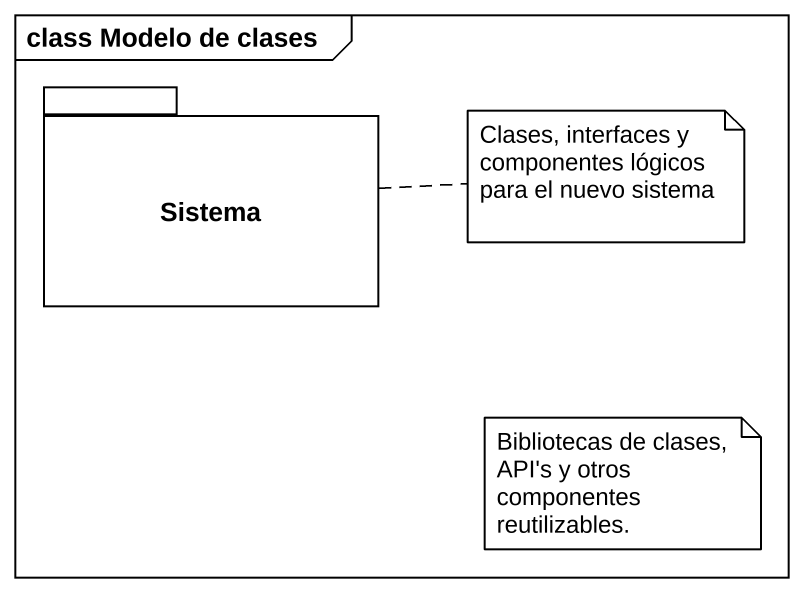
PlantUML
@startuml
mainframe class Modelo de clases
package Sistema {
}
note right of Sistema : Clases, interfaces y componentes lógicos para el nuevo sistema
note as N2
  Bibliotecas de clases, API's y otros componentes reutilizables.
end note
@enduml
